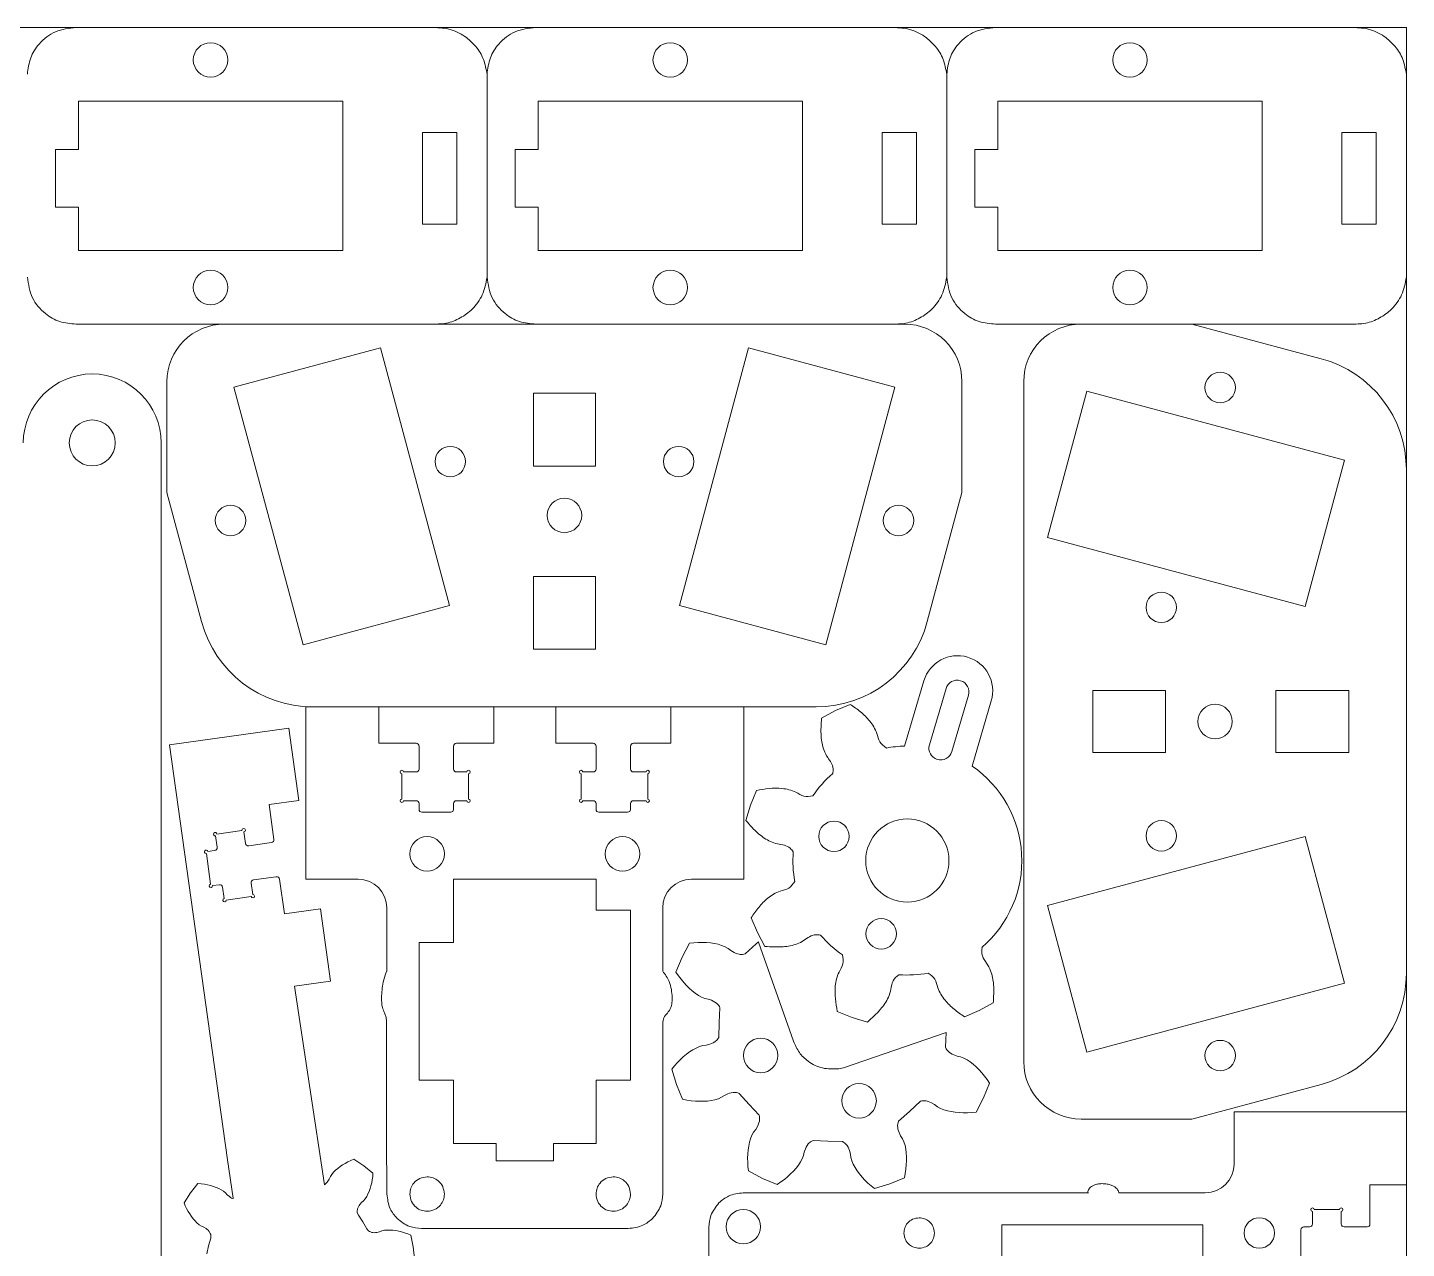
# Model space of a CAD drawing. Header units: millimetres. Extents: x 196.2 to 236.2, y 119.2 to 159.2.
# Drawn here: x 212.17 to 236.17, y 138 to 159.24 of the extents above; entities that cross this region are included whole.
import ezdxf

# ---------------------------------------------------------------- set-up
doc = ezdxf.new("R2010")
doc.units = ezdxf.units.MM

msp = doc.modelspace()

# ---------------------------------------------------------------- linework, layer by layer
at = {"color": 7, "linetype": 'Continuous', "lineweight": 15}
for p, q in [((213.021, 159.244), (211.194, 159.244)), ((219.194, 159.244), (213.021, 159.244)), ((221.021, 159.244), (219.194, 159.244)), ((227.194, 159.244), (221.021, 159.244)), ((229.021, 159.244), (227.194, 159.244)), ((235.194, 159.244), (229.021, 159.244)), ((236.171, 159.244), (235.194, 159.244)), ((236.171, 158.431), (236.171, 159.244)), ((220.171, 158.431), (220.171, 154.898)), ((228.171, 158.431), (228.171, 154.898)), ((236.171, 154.898), (236.171, 158.431)), ((213.059, 157.964), (213.059, 157.121)), ((217.659, 157.964), (213.059, 157.964)), ((217.659, 155.364), (217.659, 157.964)), ((225.659, 157.964), (221.059, 157.964)), ((221.059, 157.964), (221.059, 157.121)), ((225.659, 155.364), (225.659, 157.964)), ((233.659, 157.964), (229.059, 157.964)), ((229.059, 157.964), (229.059, 157.121)), ((233.659, 155.364), (233.659, 157.964)), ((219.646, 157.421), (219.046, 157.421)), ((219.046, 157.421), (219.046, 155.821)), ((219.646, 155.821), (219.646, 157.421)), ((227.646, 157.421), (227.046, 157.421)), ((227.046, 157.421), (227.046, 155.821)), ((227.646, 155.821), (227.646, 157.421)), ((235.646, 157.421), (235.046, 157.421)), ((235.046, 157.421), (235.046, 155.821)), ((235.646, 155.821), (235.646, 157.421)), ((212.659, 157.121), (212.659, 156.121)), ((213.059, 157.121), (212.659, 157.121)), ((220.659, 157.121), (220.659, 156.121)), ((221.059, 157.121), (220.659, 157.121)), ((228.659, 157.121), (228.659, 156.121)), ((229.059, 157.121), (228.659, 157.121)), ((212.659, 156.121), (213.059, 156.121)), ((213.059, 156.121), (213.059, 155.364)), ((220.659, 156.121), (221.059, 156.121)), ((221.059, 156.121), (221.059, 155.364)), ((228.659, 156.121), (229.059, 156.121)), ((229.059, 156.121), (229.059, 155.364)), ((219.046, 155.821), (219.646, 155.821)), ((227.046, 155.821), (227.646, 155.821)), ((235.046, 155.821), (235.646, 155.821)), ((213.059, 155.364), (217.659, 155.364)), ((221.059, 155.364), (225.659, 155.364)), ((229.059, 155.364), (233.659, 155.364)), ((236.171, 151.55), (236.171, 154.898)), ((213.021, 154.084), (219.194, 154.084)), ((227.436, 154.084), (215.601, 154.084)), ((221.021, 154.084), (227.194, 154.084)), ((229.021, 154.084), (235.194, 154.084)), ((232.439, 154.084), (230.511, 154.084)), ((234.689, 153.482), (232.439, 154.084)), ((218.317, 153.67), (215.767, 152.986)), ((219.518, 149.188), (218.317, 153.67)), ((224.719, 153.67), (223.518, 149.188)), ((227.27, 152.986), (224.719, 153.67)), ((214.601, 153.084), (214.601, 151.156)), ((215.767, 152.986), (216.968, 148.504)), ((222.058, 152.884), (220.978, 152.884)), ((220.978, 152.884), (220.978, 151.614)), ((222.058, 151.614), (222.058, 152.884)), ((226.069, 148.504), (227.27, 152.986)), ((228.436, 151.156), (228.436, 153.084)), ((229.511, 153.084), (229.511, 141.249)), ((230.61, 152.918), (229.926, 150.368)), ((235.091, 151.717), (230.61, 152.918)), ((214.5, 132.016), (214.5, 152.016)), ((234.408, 149.167), (235.091, 151.717)), ((220.978, 151.614), (222.058, 151.614)), ((236.171, 142.784), (236.171, 151.55)), ((214.601, 151.156), (215.204, 148.907)), ((227.833, 148.907), (228.436, 151.156)), ((229.926, 150.368), (234.408, 149.167)), ((222.058, 149.694), (220.978, 149.694)), ((220.978, 149.694), (220.978, 148.424)), ((222.058, 148.424), (222.058, 149.694)), ((216.968, 148.504), (219.518, 149.188)), ((223.518, 149.188), (226.069, 148.504)), ((220.978, 148.424), (222.058, 148.424)), ((227.773, 147.875), (227.437, 146.739)), ((228.159, 147.74), (227.869, 146.762)), ((228.26, 146.646), (228.55, 147.624)), ((231.981, 147.707), (230.711, 147.707)), ((230.711, 147.707), (230.711, 146.627)), ((231.981, 146.627), (231.981, 147.707)), ((233.901, 147.707), (233.901, 146.627)), ((235.171, 147.707), (233.901, 147.707)), ((235.171, 146.627), (235.171, 147.707)), ((217.018, 147.424), (217.018, 144.424)), ((218.288, 147.424), (217.018, 147.424)), ((217.135, 147.424), (225.901, 147.424)), ((218.288, 146.789), (218.288, 147.424)), ((220.288, 147.424), (220.288, 146.789)), ((221.368, 147.424), (220.288, 147.424)), ((221.368, 146.789), (221.368, 147.424)), ((223.368, 147.424), (223.368, 146.789)), ((224.638, 147.424), (223.368, 147.424)), ((224.638, 144.424), (224.638, 147.424)), ((226.235, 147.358), (225.991, 147.227)), ((226.491, 147.466), (226.235, 147.358)), ((228.611, 146.392), (228.947, 147.528)), ((216.721, 147.051), (214.643, 146.761)), ((216.897, 145.793), (216.721, 147.051)), ((214.643, 146.761), (215.652, 139.539)), ((218.938, 146.789), (218.288, 146.789)), ((218.988, 146.339), (218.988, 146.739)), ((219.588, 146.739), (219.588, 146.339)), ((220.288, 146.789), (219.638, 146.789)), ((222.018, 146.789), (221.368, 146.789)), ((222.068, 146.339), (222.068, 146.739)), ((222.668, 146.739), (222.668, 146.339)), ((223.368, 146.789), (222.718, 146.789)), ((230.711, 146.627), (231.981, 146.627)), ((233.901, 146.627), (235.171, 146.627)), ((218.688, 145.819), (218.688, 146.259)), ((218.718, 146.289), (218.938, 146.289)), ((219.638, 146.289), (219.818, 146.289)), ((219.848, 146.259), (219.848, 145.819)), ((221.808, 145.819), (221.808, 146.259)), ((221.838, 146.289), (222.018, 146.289)), ((222.718, 146.289), (222.938, 146.289)), ((222.968, 146.259), (222.968, 145.819)), ((224.86, 145.966), (224.755, 145.709)), ((216.378, 145.721), (216.897, 145.793)), ((216.463, 145.117), (216.378, 145.721)), ((218.938, 145.789), (218.718, 145.789)), ((218.988, 145.639), (218.988, 145.739)), ((219.588, 145.739), (219.588, 145.639)), ((219.818, 145.789), (219.638, 145.789)), ((222.018, 145.789), (221.838, 145.789)), ((222.068, 145.639), (222.068, 145.739)), ((222.668, 145.739), (222.668, 145.639)), ((222.938, 145.789), (222.718, 145.789)), ((224.755, 145.709), (224.676, 145.444)), ((219.538, 145.589), (219.038, 145.589)), ((222.618, 145.589), (222.118, 145.589)), ((215.47, 145.21), (215.906, 145.271)), ((215.94, 145.246), (215.968, 145.047)), ((215.473, 144.978), (215.445, 145.176)), ((216.024, 145.005), (216.42, 145.06)), ((234.408, 145.167), (229.926, 143.966)), ((235.091, 142.616), (234.408, 145.167)), ((215.36, 144.337), (215.286, 144.871)), ((215.311, 144.905), (215.43, 144.922)), ((225.499, 144.897), (225.499, 144.897)), ((216.503, 144.466), (216.107, 144.411)), ((215.513, 144.328), (215.394, 144.311)), ((215.597, 144.087), (215.569, 144.285)), ((216.065, 144.354), (216.092, 144.156)), ((216.644, 143.819), (216.56, 144.423)), ((217.018, 144.424), (217.928, 144.424)), ((222.068, 144.424), (219.588, 144.424)), ((219.588, 144.424), (219.588, 143.324)), ((222.068, 143.884), (222.068, 144.424)), ((223.728, 144.424), (224.638, 144.424)), ((216.067, 144.122), (215.631, 144.061)), ((217.273, 143.907), (216.644, 143.819)), ((217.449, 142.649), (217.273, 143.907)), ((218.428, 143.924), (218.428, 142.824)), ((222.668, 143.884), (222.068, 143.884)), ((222.668, 140.924), (222.668, 143.884)), ((223.228, 142.824), (223.228, 143.924)), ((224.767, 143.753), (224.875, 143.497)), ((229.926, 143.966), (230.61, 141.415)), ((219.588, 143.324), (218.988, 143.324)), ((218.988, 143.324), (218.988, 140.924)), ((223.693, 143.309), (223.564, 143.064)), ((223.77, 143.317), (223.693, 143.309)), ((223.844, 143.322), (223.77, 143.317)), ((223.918, 143.323), (223.844, 143.322)), ((223.989, 143.32), (223.918, 143.323)), ((224.059, 143.314), (223.989, 143.32)), ((224.127, 143.304), (224.059, 143.314)), ((224.192, 143.29), (224.127, 143.304)), ((224.254, 143.271), (224.192, 143.29)), ((224.313, 143.248), (224.254, 143.271)), ((224.852, 143.298), (224.664, 143.124)), ((224.893, 143.332), (224.852, 143.298)), ((224.875, 143.497), (225.007, 143.253)), ((224.895, 143.326), (224.893, 143.332)), ((225.504, 141.603), (224.895, 143.326)), ((225.975, 143.449), (225.975, 143.449)), ((223.564, 143.064), (223.459, 142.807)), ((224.367, 143.217), (224.313, 143.248)), ((224.416, 143.181), (224.367, 143.217)), ((224.469, 143.149), (224.416, 143.181)), ((224.497, 143.136), (224.469, 143.149)), ((224.528, 143.126), (224.497, 143.136)), ((224.56, 143.118), (224.528, 143.126)), ((224.578, 143.115), (224.56, 143.118)), ((224.596, 143.114), (224.578, 143.115)), ((224.616, 143.114), (224.596, 143.114)), ((224.638, 143.116), (224.616, 143.114)), ((224.664, 143.124), (224.638, 143.116)), ((226.357, 143.106), (226.357, 143.106)), ((223.459, 142.807), (223.502, 142.744)), ((227.849, 142.789), (227.849, 142.789)), ((236.171, 140.376), (236.171, 142.784)), ((216.82, 142.562), (217.449, 142.649)), ((217.34, 139.103), (216.82, 142.562)), ((223.502, 142.744), (223.547, 142.684)), ((223.547, 142.684), (223.593, 142.627)), ((223.593, 142.627), (223.641, 142.574)), ((223.641, 142.574), (223.691, 142.525)), ((227.336, 142.761), (227.336, 142.761)), ((230.61, 141.415), (235.091, 142.616)), ((223.691, 142.525), (223.742, 142.479)), ((223.742, 142.479), (223.795, 142.438)), ((223.795, 142.438), (223.849, 142.402)), ((223.849, 142.402), (223.905, 142.372)), ((223.905, 142.372), (223.963, 142.35)), ((223.963, 142.35), (224.022, 142.337)), ((224.022, 142.337), (224.08, 142.316)), ((224.08, 142.316), (224.109, 142.303)), ((224.109, 142.303), (224.136, 142.286)), ((224.136, 142.286), (224.164, 142.267)), ((224.164, 142.267), (224.177, 142.255)), ((224.177, 142.255), (224.19, 142.242)), ((224.19, 142.242), (224.202, 142.226)), ((224.202, 142.226), (224.214, 142.208)), ((224.225, 142.183), (224.213, 141.927)), ((224.214, 142.208), (224.225, 142.183)), ((226.267, 142.122), (226.524, 142.017)), ((228.481, 142.029), (228.736, 142.137)), ((228.736, 142.137), (228.98, 142.269)), ((223.228, 138.944), (223.228, 141.936)), ((224.213, 141.927), (224.203, 141.67)), ((226.524, 142.017), (226.79, 141.938)), ((224.134, 141.593), (224.105, 141.575)), ((224.148, 141.603), (224.134, 141.593)), ((224.162, 141.615), (224.148, 141.603)), ((224.176, 141.629), (224.162, 141.615)), ((224.19, 141.647), (224.176, 141.629)), ((224.203, 141.67), (224.19, 141.647)), ((228.163, 141.755), (226.372, 141.14)), ((228.15, 141.498), (228.163, 141.755)), ((223.641, 141.377), (223.587, 141.332)), ((223.696, 141.418), (223.641, 141.377)), ((223.752, 141.454), (223.696, 141.418)), ((223.809, 141.485), (223.752, 141.454)), ((223.867, 141.51), (223.809, 141.485)), ((223.927, 141.527), (223.867, 141.51)), ((223.987, 141.535), (223.927, 141.527)), ((224.047, 141.551), (223.987, 141.535)), ((224.076, 141.562), (224.047, 141.551)), ((224.105, 141.575), (224.076, 141.562)), ((228.161, 141.474), (228.15, 141.498)), ((228.174, 141.455), (228.161, 141.474)), ((228.186, 141.44), (228.174, 141.455)), ((228.199, 141.427), (228.186, 141.44)), ((228.212, 141.415), (228.199, 141.427)), ((228.239, 141.395), (228.212, 141.415)), ((228.267, 141.379), (228.239, 141.395)), ((228.295, 141.365), (228.267, 141.379)), ((228.353, 141.345), (228.295, 141.365)), ((228.413, 141.331), (228.353, 141.345)), ((223.434, 141.175), (223.385, 141.115)), ((223.385, 141.115), (223.468, 140.851)), ((223.483, 141.231), (223.434, 141.175)), ((223.535, 141.283), (223.483, 141.231)), ((223.587, 141.332), (223.535, 141.283)), ((226.372, 141.14), (226.296, 141.125)), ((228.471, 141.31), (228.413, 141.331)), ((228.527, 141.279), (228.471, 141.31)), ((228.581, 141.243), (228.527, 141.279)), ((228.634, 141.202), (228.581, 141.243)), ((228.685, 141.157), (228.634, 141.202)), ((228.734, 141.108), (228.685, 141.157)), ((228.783, 141.055), (228.734, 141.108)), ((218.988, 140.924), (219.588, 140.924)), ((219.588, 140.924), (219.588, 139.824)), ((222.068, 139.824), (222.068, 140.924)), ((222.068, 140.924), (222.668, 140.924)), ((228.829, 140.998), (228.783, 141.055)), ((228.812, 140.618), (228.917, 140.874)), ((228.874, 140.938), (228.829, 140.998)), ((228.917, 140.874), (228.874, 140.938)), ((223.468, 140.851), (223.575, 140.595)), ((224.198, 140.602), (224.254, 140.628)), ((224.254, 140.628), (224.306, 140.66)), ((224.306, 140.66), (224.362, 140.687)), ((224.362, 140.687), (224.391, 140.697)), ((224.391, 140.697), (224.422, 140.705)), ((224.422, 140.705), (224.455, 140.71)), ((224.455, 140.71), (224.473, 140.712)), ((224.473, 140.712), (224.491, 140.711)), ((224.491, 140.711), (224.511, 140.709)), ((224.511, 140.709), (224.533, 140.705)), ((224.533, 140.705), (224.558, 140.695)), ((224.558, 140.695), (224.73, 140.505)), ((232.439, 140.249), (234.689, 140.852)), ((223.575, 140.595), (223.65, 140.58)), ((223.65, 140.58), (223.724, 140.569)), ((223.724, 140.569), (223.797, 140.562)), ((223.797, 140.562), (223.869, 140.558)), ((223.869, 140.558), (223.939, 140.559)), ((223.939, 140.559), (224.007, 140.563)), ((224.007, 140.563), (224.073, 140.571)), ((224.073, 140.571), (224.137, 140.584)), ((224.137, 140.584), (224.198, 140.602)), ((224.73, 140.505), (224.905, 140.317)), ((227.333, 140.211), (227.524, 140.383)), ((227.524, 140.383), (227.712, 140.558)), ((227.712, 140.558), (227.738, 140.565)), ((227.738, 140.565), (227.76, 140.568)), ((227.76, 140.568), (227.78, 140.568)), ((227.78, 140.568), (227.798, 140.567)), ((227.798, 140.567), (227.815, 140.564)), ((227.815, 140.564), (227.848, 140.556)), ((227.848, 140.556), (227.878, 140.545)), ((227.878, 140.545), (227.907, 140.532)), ((227.907, 140.532), (227.96, 140.501)), ((227.96, 140.501), (228.009, 140.464)), ((228.009, 140.464), (228.062, 140.433)), ((228.062, 140.433), (228.121, 140.41)), ((228.121, 140.41), (228.184, 140.392)), ((228.184, 140.392), (228.249, 140.378)), ((228.682, 140.372), (228.812, 140.618)), ((224.892, 140.15), (224.879, 140.122)), ((224.903, 140.181), (224.892, 140.15)), ((224.911, 140.213), (224.903, 140.181)), ((224.905, 140.317), (224.912, 140.291)), ((224.914, 140.231), (224.911, 140.213)), ((224.912, 140.291), (224.915, 140.269)), ((224.915, 140.249), (224.914, 140.231)), ((224.915, 140.269), (224.915, 140.249)), ((227.317, 140.144), (227.319, 140.164)), ((227.317, 140.126), (227.317, 140.144)), ((227.319, 140.164), (227.324, 140.186)), ((227.324, 140.186), (227.333, 140.211)), ((228.249, 140.378), (228.317, 140.368)), ((228.317, 140.368), (228.387, 140.361)), ((228.387, 140.361), (228.458, 140.359)), ((228.458, 140.359), (228.531, 140.36)), ((228.531, 140.36), (228.606, 140.364)), ((228.606, 140.364), (228.682, 140.372)), ((230.511, 140.249), (232.439, 140.249)), ((233.171, 140.376), (233.171, 139.466)), ((236.171, 140.376), (233.171, 140.376)), ((236.171, 139.106), (236.171, 140.376)), ((224.757, 139.907), (224.739, 139.845)), ((224.78, 139.966), (224.757, 139.907)), ((224.811, 140.02), (224.78, 139.966)), ((224.848, 140.069), (224.811, 140.02)), ((224.879, 140.122), (224.848, 140.069)), ((227.318, 140.108), (227.317, 140.126)), ((227.323, 140.075), (227.318, 140.108)), ((227.332, 140.044), (227.323, 140.075)), ((227.342, 140.014), (227.332, 140.044)), ((227.368, 139.959), (227.342, 140.014)), ((227.401, 139.907), (227.368, 139.959)), ((227.427, 139.851), (227.401, 139.907)), ((219.588, 139.824), (220.328, 139.824)), ((220.328, 139.824), (220.328, 139.524)), ((221.328, 139.824), (222.068, 139.824)), ((221.328, 139.524), (221.328, 139.824)), ((224.715, 139.712), (224.709, 139.642)), ((224.725, 139.779), (224.715, 139.712)), ((224.739, 139.845), (224.725, 139.779)), ((225.678, 139.616), (225.692, 139.675)), ((225.692, 139.675), (225.713, 139.733)), ((225.713, 139.733), (225.726, 139.762)), ((225.726, 139.762), (225.742, 139.789)), ((225.742, 139.789), (225.762, 139.816)), ((225.762, 139.816), (225.774, 139.83)), ((225.774, 139.83), (225.787, 139.843)), ((225.787, 139.843), (225.802, 139.855)), ((225.802, 139.855), (225.821, 139.867)), ((225.821, 139.867), (225.845, 139.878)), ((225.845, 139.878), (226.102, 139.866)), ((226.102, 139.866), (226.358, 139.856)), ((226.358, 139.856), (226.382, 139.843)), ((226.382, 139.843), (226.399, 139.829)), ((226.399, 139.829), (226.413, 139.815)), ((226.413, 139.815), (226.426, 139.801)), ((226.426, 139.801), (226.436, 139.787)), ((226.436, 139.787), (226.453, 139.758)), ((226.453, 139.758), (226.467, 139.729)), ((226.467, 139.729), (226.478, 139.7)), ((226.478, 139.7), (226.494, 139.64)), ((227.445, 139.79), (227.427, 139.851)), ((227.457, 139.726), (227.445, 139.79)), ((227.466, 139.66), (227.457, 139.726)), ((215.652, 139.539), (215.755, 138.872)), ((217.655, 139.45), (217.612, 139.421)), ((217.701, 139.478), (217.655, 139.45)), ((217.749, 139.504), (217.701, 139.478)), ((217.8, 139.528), (217.749, 139.504)), ((217.852, 139.55), (217.8, 139.528)), ((218.025, 139.436), (217.852, 139.55)), ((218.186, 139.306), (218.025, 139.436)), ((220.328, 139.524), (221.328, 139.524)), ((224.709, 139.642), (224.706, 139.57)), ((224.706, 139.57), (224.707, 139.497)), ((224.707, 139.497), (224.711, 139.422)), ((224.711, 139.422), (224.719, 139.346)), ((225.549, 139.395), (225.59, 139.448)), ((225.59, 139.448), (225.626, 139.502)), ((225.626, 139.502), (225.657, 139.558)), ((225.657, 139.558), (225.678, 139.616)), ((226.494, 139.64), (226.502, 139.58)), ((226.502, 139.58), (226.518, 139.52)), ((226.518, 139.52), (226.544, 139.462)), ((226.544, 139.462), (226.575, 139.405)), ((227.459, 139.377), (227.467, 139.45)), ((227.47, 139.592), (227.466, 139.66)), ((227.467, 139.45), (227.47, 139.522)), ((227.47, 139.522), (227.47, 139.592)), ((217.426, 139.206), (217.402, 139.167)), ((217.446, 139.248), (217.426, 139.206)), ((217.47, 139.287), (217.446, 139.248)), ((217.5, 139.323), (217.47, 139.287)), ((217.534, 139.358), (217.5, 139.323)), ((217.572, 139.39), (217.534, 139.358)), ((217.612, 139.421), (217.572, 139.39)), ((218.163, 139.141), (218.173, 139.194)), ((218.173, 139.194), (218.181, 139.25)), ((218.181, 139.25), (218.186, 139.306)), ((224.719, 139.346), (224.965, 139.217)), ((224.965, 139.217), (225.221, 139.112)), ((225.285, 139.155), (225.345, 139.2)), ((225.345, 139.2), (225.402, 139.246)), ((225.402, 139.246), (225.455, 139.294)), ((225.455, 139.294), (225.504, 139.344)), ((225.504, 139.344), (225.549, 139.395)), ((226.575, 139.405), (226.611, 139.349)), ((226.611, 139.349), (226.652, 139.294)), ((226.652, 139.294), (226.697, 139.24)), ((226.697, 139.24), (226.745, 139.187)), ((226.745, 139.187), (226.798, 139.136)), ((227.178, 139.121), (227.434, 139.228)), ((227.434, 139.228), (227.449, 139.303)), ((227.449, 139.303), (227.459, 139.377)), ((215.011, 138.966), (214.897, 138.794)), ((215.14, 139.127), (215.011, 138.966)), ((215.197, 139.122), (215.14, 139.127)), ((215.252, 139.115), (215.197, 139.122)), ((215.306, 139.105), (215.252, 139.115)), ((215.358, 139.092), (215.306, 139.105)), ((215.408, 139.078), (215.358, 139.092)), ((215.456, 139.061), (215.408, 139.078)), ((215.502, 139.041), (215.456, 139.061)), ((215.545, 139.019), (215.502, 139.041)), ((215.585, 138.993), (215.545, 139.019)), ((215.62, 138.963), (215.585, 138.993)), ((215.651, 138.93), (215.62, 138.963)), ((217.342, 139.106), (217.34, 139.103)), ((217.353, 139.114), (217.342, 139.106)), ((217.371, 139.131), (217.353, 139.114)), ((217.388, 139.149), (217.371, 139.131)), ((217.402, 139.167), (217.388, 139.149)), ((218.077, 138.902), (218.099, 138.945)), ((218.099, 138.945), (218.119, 138.991)), ((218.119, 138.991), (218.136, 139.039)), ((218.136, 139.039), (218.151, 139.089)), ((218.151, 139.089), (218.163, 139.141)), ((230.637, 138.966), (224.631, 138.966)), ((225.221, 139.112), (225.285, 139.155)), ((226.798, 139.136), (226.854, 139.087)), ((226.854, 139.087), (226.913, 139.038)), ((226.913, 139.038), (227.178, 139.121)), ((232.671, 138.966), (231.168, 138.966)), ((235.536, 139.106), (236.171, 139.106)), ((235.536, 138.423), (235.536, 139.106)), ((236.171, 137.106), (236.171, 139.106)), ((214.897, 138.794), (214.919, 138.741)), ((214.919, 138.741), (214.943, 138.691)), ((215.686, 138.9), (215.651, 138.93)), ((215.705, 138.886), (215.686, 138.9)), ((215.726, 138.874), (215.705, 138.886)), ((215.749, 138.864), (215.726, 138.874)), ((215.755, 138.872), (215.749, 138.864)), ((217.923, 138.698), (217.933, 138.721)), ((217.933, 138.721), (217.945, 138.742)), ((217.945, 138.742), (217.958, 138.761)), ((217.958, 138.761), (217.988, 138.796)), ((217.988, 138.796), (218.022, 138.827)), ((218.022, 138.827), (218.052, 138.862)), ((218.052, 138.862), (218.077, 138.902)), ((214.943, 138.691), (214.969, 138.643)), ((214.969, 138.643), (214.996, 138.597)), ((214.996, 138.597), (215.026, 138.554)), ((215.026, 138.554), (215.056, 138.513)), ((215.056, 138.513), (215.089, 138.476)), ((215.089, 138.476), (215.123, 138.441)), ((217.912, 138.657), (217.915, 138.672)), ((217.912, 138.64), (217.912, 138.657)), ((217.913, 138.619), (217.912, 138.64)), ((217.931, 138.578), (217.913, 138.619)), ((217.915, 138.672), (217.918, 138.685)), ((217.918, 138.685), (217.923, 138.698)), ((218.011, 138.461), (217.931, 138.578)), ((234.536, 138.423), (234.536, 138.643)), ((234.566, 138.673), (235.006, 138.673)), ((235.036, 138.643), (235.036, 138.423)), ((215.123, 138.441), (215.16, 138.411)), ((215.16, 138.411), (215.199, 138.387)), ((215.199, 138.387), (215.24, 138.368)), ((215.24, 138.368), (215.28, 138.344)), ((215.28, 138.344), (215.298, 138.329)), ((215.298, 138.329), (215.316, 138.313)), ((215.316, 138.313), (215.333, 138.294)), ((215.333, 138.294), (215.34, 138.283)), ((215.34, 138.283), (215.348, 138.272)), ((215.348, 138.272), (215.355, 138.258)), ((215.355, 138.258), (215.361, 138.242)), ((215.361, 138.242), (215.365, 138.222)), ((215.365, 138.222), (215.361, 138.177)), ((218.078, 138.337), (218.011, 138.461)), ((218.107, 138.302), (218.078, 138.337)), ((218.124, 138.291), (218.107, 138.302)), ((218.14, 138.284), (218.124, 138.291)), ((218.154, 138.279), (218.14, 138.284)), ((218.168, 138.276), (218.154, 138.279)), ((218.181, 138.274), (218.168, 138.276)), ((218.206, 138.272), (218.181, 138.274)), ((218.23, 138.273), (218.206, 138.272)), ((218.254, 138.276), (218.23, 138.273)), ((218.298, 138.287), (218.254, 138.276)), ((218.341, 138.303), (218.298, 138.287)), ((218.386, 138.313), (218.341, 138.303)), ((218.433, 138.318), (218.386, 138.313)), ((218.482, 138.318), (218.433, 138.318)), ((218.531, 138.314), (218.482, 138.318)), ((218.582, 138.308), (218.531, 138.314)), ((218.633, 138.298), (218.582, 138.308)), ((218.685, 138.285), (218.633, 138.298)), ((218.737, 138.269), (218.685, 138.285)), ((218.79, 138.25), (218.737, 138.269)), ((218.842, 138.229), (218.79, 138.25)), ((218.884, 138.026), (218.842, 138.229)), ((219.028, 138.344), (222.628, 138.344)), ((224.031, 138.366), (224.031, 134.766)), ((229.131, 138.406), (229.131, 137.806)), ((232.631, 138.406), (229.131, 138.406)), ((232.631, 137.806), (232.631, 138.406)), ((234.336, 137.823), (234.336, 138.323)), ((234.386, 138.373), (234.486, 138.373)), ((235.086, 138.373), (235.486, 138.373)), ((215.321, 138.042), (215.294, 137.903)), ((215.361, 138.177), (215.321, 138.042)), ((218.906, 137.821), (218.884, 138.026))]:
    msp.add_line(p, q, dxfattribs=at)
for centre, radius in [((215.359, 158.681), 0.3), ((223.359, 158.681), 0.3), ((231.359, 158.681), 0.3), ((215.359, 154.721), 0.3), ((223.359, 154.721), 0.3), ((231.359, 154.721), 0.3), ((232.93, 152.98), 0.265), ((213.3, 152.016), 0.4), ((219.531, 151.691), 0.265), ((223.506, 151.691), 0.265), ((221.518, 150.754), 0.3), ((215.706, 150.666), 0.265), ((227.331, 150.666), 0.265), ((231.905, 149.154), 0.265), ((232.841, 147.167), 0.3), ((226.208, 145.169), 0.265), ((227.486, 144.748), 0.724), ((231.905, 145.179), 0.265), ((219.128, 144.864), 0.3), ((222.528, 144.864), 0.3), ((227.031, 143.473), 0.265), ((224.933, 141.356), 0.3), ((232.93, 141.354), 0.265), ((226.646, 140.567), 0.3), ((224.631, 138.376), 0.3), ((233.611, 138.266), 0.265)]:
    msp.add_circle(centre, radius, dxfattribs=at)
for centre, radius, start, end in [((215.601, 153.084), 1, 90, 180), ((227.436, 153.084), 1, 0, 90), ((230.511, 153.084), 1, 90, 180), ((234.171, 151.55), 2, 0, 75), ((213.3, 152.016), 1.2, 0, 180), ((217.135, 149.424), 2, 195, 270), ((225.901, 149.424), 2, 270, 345), ((228.36, 147.701), 0.612, 343.5079, 163.5079), ((228.354, 147.682), 0.204, 343.5079, 163.5079), ((218.938, 146.739), 0.05, 0, 90), ((219.638, 146.739), 0.05, 90, 180), ((222.018, 146.739), 0.05, 0, 90), ((222.718, 146.739), 0.05, 90, 180), ((227.486, 144.748), 1.992, 91.3983, 100.5014), ((228.065, 146.704), 0.204, 163.5079, 343.5079), ((227.486, 144.748), 1.992, 310.6935, 55.6167), ((218.688, 146.289), 0.03, 0, 270), ((218.938, 146.339), 0.05, 270, 0), ((219.638, 146.339), 0.05, 180, 270), ((219.848, 146.289), 0.03, 270, 180), ((221.808, 146.289), 0.03, 0, 270), ((222.018, 146.339), 0.05, 270, 0), ((222.718, 146.339), 0.05, 180, 270), ((222.968, 146.289), 0.03, 270, 180), ((227.486, 144.748), 1.994, 130.6194, 145.5687), ((218.688, 145.789), 0.03, 90, 0), ((218.938, 145.739), 0.05, 0, 90), ((219.638, 145.739), 0.05, 90, 180), ((219.848, 145.789), 0.03, 180, 90), ((221.808, 145.789), 0.03, 90, 0), ((222.018, 145.739), 0.05, 0, 90), ((222.718, 145.739), 0.05, 90, 180), ((222.968, 145.789), 0.03, 180, 90), ((219.038, 145.639), 0.05, 180, 270), ((219.538, 145.639), 0.05, 270, 0), ((222.118, 145.639), 0.05, 180, 270), ((222.618, 145.639), 0.05, 270, 0), ((215.441, 145.206), 0.03, 7.9581, 277.9581), ((215.936, 145.275), 0.03, 277.9581, 187.9581), ((215.423, 144.971), 0.05, 277.9581, 7.9581), ((216.017, 145.054), 0.05, 187.9581, 277.9581), ((216.413, 145.11), 0.05, 277.9581, 7.9581), ((215.281, 144.901), 0.03, 7.9581, 277.9581), ((227.486, 144.748), 1.992, 175.6909, 190.5019), ((216.51, 144.416), 0.05, 7.9581, 97.9581), ((215.364, 144.307), 0.03, 97.9581, 7.9581), ((215.52, 144.278), 0.05, 7.9581, 97.9581), ((216.114, 144.361), 0.05, 97.9581, 187.9581), ((217.928, 143.924), 0.5, 360, 90), ((223.728, 143.924), 0.5, 90, 180), ((215.601, 144.057), 0.03, 97.9581, 7.9581), ((216.097, 144.126), 0.03, 187.9581, 97.9581), ((227.486, 144.748), 1.992, 220.6955, 235.4993), ((227.486, 144.748), 1.992, 265.6924, 280.4976), ((234.171, 142.784), 2, 285, 0), ((230.511, 141.249), 1, 180, 270), ((232.671, 139.466), 0.5, 270, 0), ((234.536, 138.673), 0.03, 0, 270), ((235.036, 138.673), 0.03, 270, 180), ((234.386, 138.323), 0.05, 90, 180), ((234.486, 138.423), 0.05, 270, 0), ((235.086, 138.423), 0.05, 180, 270), ((235.486, 138.423), 0.05, 270, 0)]:
    msp.add_arc(centre, radius, start, end, dxfattribs=at)
for points, knots in [([(213.021, 159.244), (212.897, 159.231), (212.653, 159.204), (212.378, 158.987), (212.207, 158.72), (212.184, 158.528), (212.171, 158.431)], [0, 0, 0, 0, 0.283317, 0.558048, 0.775432, 1, 1, 1, 1]), ([(220.171, 158.431), (220.155, 158.519), (220.124, 158.694), (219.983, 158.922), (219.78, 159.109), (219.509, 159.241), (219.3, 159.243), (219.194, 159.244)], [0, 0, 0, 0, 0.191019, 0.375999, 0.559149, 0.775993, 1, 1, 1, 1]), ([(221.021, 159.244), (220.897, 159.231), (220.653, 159.204), (220.378, 158.987), (220.207, 158.72), (220.184, 158.528), (220.171, 158.431)], [0, 0, 0, 0, 0.283318, 0.558048, 0.775432, 1, 1, 1, 1]), ([(228.171, 158.431), (228.155, 158.519), (228.124, 158.694), (227.983, 158.922), (227.78, 159.109), (227.509, 159.241), (227.3, 159.243), (227.194, 159.244)], [0, 0, 0, 0, 0.191019, 0.375999, 0.559149, 0.775993, 1, 1, 1, 1]), ([(229.021, 159.244), (228.897, 159.231), (228.653, 159.204), (228.378, 158.987), (228.207, 158.72), (228.184, 158.528), (228.171, 158.431)], [0, 0, 0, 0, 0.283318, 0.558048, 0.775432, 1, 1, 1, 1]), ([(236.171, 158.431), (236.155, 158.519), (236.124, 158.694), (235.983, 158.922), (235.78, 159.109), (235.509, 159.241), (235.3, 159.243), (235.194, 159.244)], [0, 0, 0, 0, 0.191019, 0.375999, 0.55915, 0.775993, 1, 1, 1, 1]), ([(212.171, 154.898), (212.19, 154.775), (212.227, 154.532), (212.456, 154.267), (212.73, 154.108), (212.923, 154.092), (213.021, 154.084)], [0, 0, 0, 0, 0.283318, 0.558048, 0.775433, 1, 1, 1, 1]), ([(219.194, 154.084), (219.284, 154.084), (219.462, 154.083), (219.711, 154.181), (219.932, 154.346), (220.111, 154.589), (220.151, 154.794), (220.171, 154.898)], [0, 0, 0, 0, 0.19102, 0.376001, 0.559152, 0.775994, 1, 1, 1, 1]), ([(220.171, 154.898), (220.19, 154.775), (220.227, 154.532), (220.456, 154.267), (220.73, 154.108), (220.923, 154.092), (221.021, 154.084)], [0, 0, 0, 0, 0.2833181, 0.558048, 0.7754327, 1, 1, 1, 1]), ([(227.194, 154.084), (227.284, 154.084), (227.462, 154.083), (227.711, 154.181), (227.932, 154.346), (228.111, 154.589), (228.151, 154.794), (228.171, 154.898)], [0, 0, 0, 0, 0.1910203, 0.3760017, 0.5591517, 0.7759942, 1, 1, 1, 1]), ([(228.171, 154.898), (228.19, 154.775), (228.227, 154.532), (228.456, 154.267), (228.73, 154.108), (228.923, 154.092), (229.021, 154.084)], [0, 0, 0, 0, 0.283318, 0.558048, 0.775433, 1, 1, 1, 1]), ([(235.194, 154.084), (235.284, 154.084), (235.462, 154.083), (235.711, 154.181), (235.932, 154.346), (236.111, 154.589), (236.151, 154.794), (236.171, 154.898)], [0, 0, 0, 0, 0.191021, 0.376001, 0.559152, 0.775994, 1, 1, 1, 1]), ([(227.123, 146.706), (227.079, 146.738), (226.99, 146.802), (226.956, 146.996), (226.842, 147.176), (226.676, 147.34), (226.552, 147.424), (226.491, 147.466)], [0, 0, 0, 0, 0.154505, 0.311616, 0.557823, 0.778852, 1, 1, 1, 1]), ([(225.991, 147.227), (225.985, 147.121), (225.973, 146.932), (226.014, 146.696), (226.091, 146.548), (226.165, 146.454), (226.202, 146.355), (226.192, 146.29), (226.188, 146.261)], [0, 0, 0, 0, 0.31397, 0.560509, 0.698403, 0.806999, 0.915277, 1, 1, 1, 1]), ([(225.841, 145.875), (225.788, 145.867), (225.68, 145.85), (225.52, 145.965), (225.312, 146.009), (225.079, 146.008), (224.933, 145.98), (224.86, 145.966)], [0, 0, 0, 0, 0.154543, 0.311669, 0.557882, 0.778882, 1, 1, 1, 1]), ([(224.676, 145.444), (224.746, 145.364), (224.872, 145.222), (225.064, 145.088), (225.223, 145.033), (225.343, 145.022), (225.444, 144.975), (225.482, 144.921), (225.499, 144.897)], [0, 0, 0, 0, 0.31392, 0.560414, 0.683653, 0.80703, 0.915275, 1, 1, 1, 1]), ([(225.527, 144.385), (225.495, 144.341), (225.432, 144.252), (225.237, 144.218), (225.057, 144.103), (224.893, 143.938), (224.809, 143.814), (224.767, 143.753)], [0, 0, 0, 0, 0.154506, 0.311612, 0.55782, 0.77885, 1, 1, 1, 1]), ([(225.007, 143.253), (225.113, 143.246), (225.302, 143.235), (225.533, 143.276), (225.684, 143.35), (225.777, 143.426), (225.881, 143.465), (225.947, 143.454), (225.975, 143.449)], [0, 0, 0, 0, 0.313918, 0.560412, 0.683652, 0.807028, 0.915275, 1, 1, 1, 1]), ([(226.357, 143.106), (226.366, 143.052), (226.384, 142.945), (226.27, 142.783), (226.224, 142.575), (226.226, 142.342), (226.253, 142.195), (226.267, 142.122)], [0, 0, 0, 0, 0.154507, 0.311613, 0.557819, 0.778849, 1, 1, 1, 1]), ([(228.98, 142.269), (228.987, 142.374), (228.998, 142.563), (228.958, 142.804), (228.869, 142.963), (228.774, 143.085), (228.781, 143.187), (228.785, 143.237)], [0, 0, 0, 0, 0.314682, 0.5617737, 0.7085685, 0.8553534, 1, 1, 1, 1]), ([(228.785, 143.237), (228.785, 143.237), (228.785, 143.237), (228.785, 143.237), (228.785, 143.237)], [0, 0, 0, 0, 0.561086, 1, 1, 1, 1]), ([(218.428, 142.824), (218.428, 142.824), (218.428, 142.824), (218.428, 142.824), (218.428, 142.824), (218.427, 142.823), (218.426, 142.82), (218.42, 142.809), (218.393, 142.748), (218.348, 142.598), (218.339, 142.451), (218.334, 142.36)], [0, 0, 0, 0, 0.000174, 0.000437, 0.001034, 0.002665, 0.007359, 0.021297, 0.078081, 0.429484, 1, 1, 1, 1]), ([(223.394, 142.36), (223.386, 142.458), (223.373, 142.629), (223.271, 142.766), (223.228, 142.824)], [0, 0, 0, 0, 0.573374, 1, 1, 1, 1]), ([(227.849, 142.789), (227.893, 142.757), (227.981, 142.693), (228.015, 142.499), (228.13, 142.319), (228.296, 142.155), (228.419, 142.071), (228.481, 142.029)], [0, 0, 0, 0, 0.154498, 0.31161, 0.557817, 0.778849, 1, 1, 1, 1]), ([(226.79, 141.938), (226.869, 142.008), (227.01, 142.134), (227.152, 142.333), (227.202, 142.508), (227.221, 142.661), (227.298, 142.728), (227.336, 142.761)], [0, 0, 0, 0, 0.314679, 0.561772, 0.708566, 0.855354, 1, 1, 1, 1]), ([(218.334, 142.36), (218.335, 142.303), (218.338, 142.211), (218.38, 142.106), (218.416, 142.031), (218.419, 141.981), (218.421, 141.954)], [0, 0, 0, 0, 0.406744, 0.649649, 0.807564, 1, 1, 1, 1]), ([(223.228, 141.936), (223.235, 141.972), (223.249, 142.041), (223.322, 142.101), (223.365, 142.173), (223.39, 142.257), (223.393, 142.322), (223.394, 142.36)], [0, 0, 0, 0, 0.223985, 0.441708, 0.580501, 0.757726, 1, 1, 1, 1]), ([(218.421, 141.954), (218.421, 141.747), (218.421, 141.317), (218.421, 140.672), (218.422, 140.092), (218.423, 139.622), (218.425, 139.291), (218.426, 139.076), (218.428, 138.973), (218.428, 138.946), (218.428, 138.945), (218.428, 138.944), (218.428, 138.944), (218.428, 138.944), (218.428, 138.944), (218.428, 138.944), (218.428, 138.944), (218.428, 138.944)], [0, 0, 0, 0, 0.206199, 0.428489, 0.642942, 0.784243, 0.897581, 0.97286, 0.998272, 0.999896, 0.999964, 0.99998, 0.999991, 0.999994, 0.999996, 0.999998, 1, 1, 1, 1]), ([(226.296, 141.125), (226.199, 141.121), (226.01, 141.114), (225.769, 141.234), (225.594, 141.401), (225.534, 141.536), (225.504, 141.603)], [0, 0, 0, 0, 0.285933, 0.561972, 0.778889, 1, 1, 1, 1]), ([(219.128, 139.244), (219.084, 139.239), (218.996, 139.227), (218.898, 139.147), (218.839, 139.049), (218.832, 138.98), (218.828, 138.944)], [0, 0, 0, 0, 0.283698, 0.557905, 0.775014, 1, 1, 1, 1]), ([(219.428, 138.944), (219.422, 138.989), (219.411, 139.077), (219.331, 139.175), (219.233, 139.234), (219.164, 139.241), (219.128, 139.244)], [0, 0, 0, 0, 0.283698, 0.557899, 0.775008, 1, 1, 1, 1]), ([(222.368, 139.244), (222.324, 139.239), (222.236, 139.227), (222.138, 139.147), (222.079, 139.049), (222.072, 138.98), (222.068, 138.944)], [0, 0, 0, 0, 0.283686, 0.557897, 0.775015, 1, 1, 1, 1]), ([(222.668, 138.944), (222.662, 138.989), (222.651, 139.077), (222.571, 139.175), (222.473, 139.234), (222.404, 139.241), (222.368, 139.244)], [0, 0, 0, 0, 0.28368, 0.557899, 0.775021, 1, 1, 1, 1]), ([(218.428, 138.944), (218.439, 138.855), (218.457, 138.696), (218.559, 138.574), (218.604, 138.52)], [0, 0, 0, 0, 0.558866, 1, 1, 1, 1]), ([(218.828, 138.944), (218.834, 138.9), (218.845, 138.812), (218.926, 138.714), (219.023, 138.655), (219.093, 138.648), (219.128, 138.644)], [0, 0, 0, 0, 0.283702, 0.557912, 0.775018, 1, 1, 1, 1]), ([(219.128, 138.644), (219.173, 138.65), (219.261, 138.662), (219.359, 138.742), (219.418, 138.84), (219.425, 138.909), (219.428, 138.944)], [0, 0, 0, 0, 0.2837012, 0.5579076, 0.7750142, 1, 1, 1, 1]), ([(222.068, 138.944), (222.074, 138.9), (222.085, 138.812), (222.166, 138.714), (222.263, 138.655), (222.333, 138.648), (222.368, 138.644)], [0, 0, 0, 0, 0.283692, 0.557912, 0.775025, 1, 1, 1, 1]), ([(222.368, 138.644), (222.413, 138.65), (222.501, 138.662), (222.598, 138.742), (222.658, 138.84), (222.665, 138.909), (222.668, 138.944)], [0, 0, 0, 0, 0.28368, 0.557905, 0.775027, 1, 1, 1, 1]), ([(223.053, 138.52), (223.108, 138.59), (223.208, 138.716), (223.222, 138.874), (223.228, 138.944)], [0, 0, 0, 0, 0.558877, 1, 1, 1, 1]), ([(224.631, 138.966), (224.542, 138.956), (224.383, 138.938), (224.261, 138.836), (224.207, 138.791)], [0, 0, 0, 0, 0.558869, 1, 1, 1, 1]), ([(230.871, 139.125), (230.846, 139.124), (230.8, 139.122), (230.738, 139.104), (230.692, 139.078), (230.659, 139.049), (230.638, 139.02), (230.629, 138.997), (230.627, 138.982), (230.628, 138.974), (230.63, 138.97), (230.632, 138.968), (230.634, 138.966), (230.636, 138.966), (230.637, 138.966)], [0, 0, 0, 0, 0.231457, 0.422731, 0.582393, 0.7158, 0.824737, 0.907944, 0.939249, 0.963568, 0.973484, 0.982369, 0.990912, 1, 1, 1, 1]), ([(231.168, 138.966), (231.168, 138.966), (231.168, 138.966), (231.168, 138.967), (231.166, 138.975), (231.16, 138.993), (231.145, 139.02), (231.121, 139.049), (231.083, 139.079), (231.029, 139.104), (230.956, 139.122), (230.902, 139.124), (230.871, 139.125)], [0, 0, 0, 0, 0.0000205, 0.0003232, 0.0050295, 0.0722903, 0.1526636, 0.2574024, 0.3874429, 0.5480789, 0.7483973, 1, 1, 1, 1]), ([(224.207, 138.791), (224.152, 138.72), (224.052, 138.595), (224.038, 138.436), (224.031, 138.366)], [0, 0, 0, 0, 0.558869, 1, 1, 1, 1]), ([(218.604, 138.52), (218.674, 138.465), (218.8, 138.365), (218.958, 138.351), (219.028, 138.344)], [0, 0, 0, 0, 0.558886, 1, 1, 1, 1]), ([(222.628, 138.344), (222.717, 138.355), (222.876, 138.373), (222.999, 138.475), (223.053, 138.52)], [0, 0, 0, 0, 0.558881, 1, 1, 1, 1]), ([(227.691, 138.531), (227.652, 138.526), (227.574, 138.516), (227.488, 138.445), (227.436, 138.359), (227.43, 138.297), (227.426, 138.266)], [0, 0, 0, 0, 0.28373, 0.557948, 0.775049, 1, 1, 1, 1]), ([(227.956, 138.266), (227.951, 138.306), (227.941, 138.383), (227.87, 138.47), (227.784, 138.522), (227.723, 138.528), (227.691, 138.531)], [0, 0, 0, 0, 0.283724, 0.557956, 0.775061, 1, 1, 1, 1]), ([(227.426, 138.266), (227.432, 138.227), (227.442, 138.149), (227.512, 138.063), (227.599, 138.011), (227.66, 138.004), (227.691, 138.001)], [0, 0, 0, 0, 0.28372, 0.557935, 0.775039, 1, 1, 1, 1]), ([(227.691, 138.001), (227.731, 138.006), (227.809, 138.016), (227.895, 138.087), (227.947, 138.174), (227.953, 138.235), (227.956, 138.266)], [0, 0, 0, 0, 0.28372, 0.557941, 0.775045, 1, 1, 1, 1])]:
    msp.add_open_spline(points, degree=3, knots=knots, dxfattribs=at)

doc.saveas('drawing.dxf')
